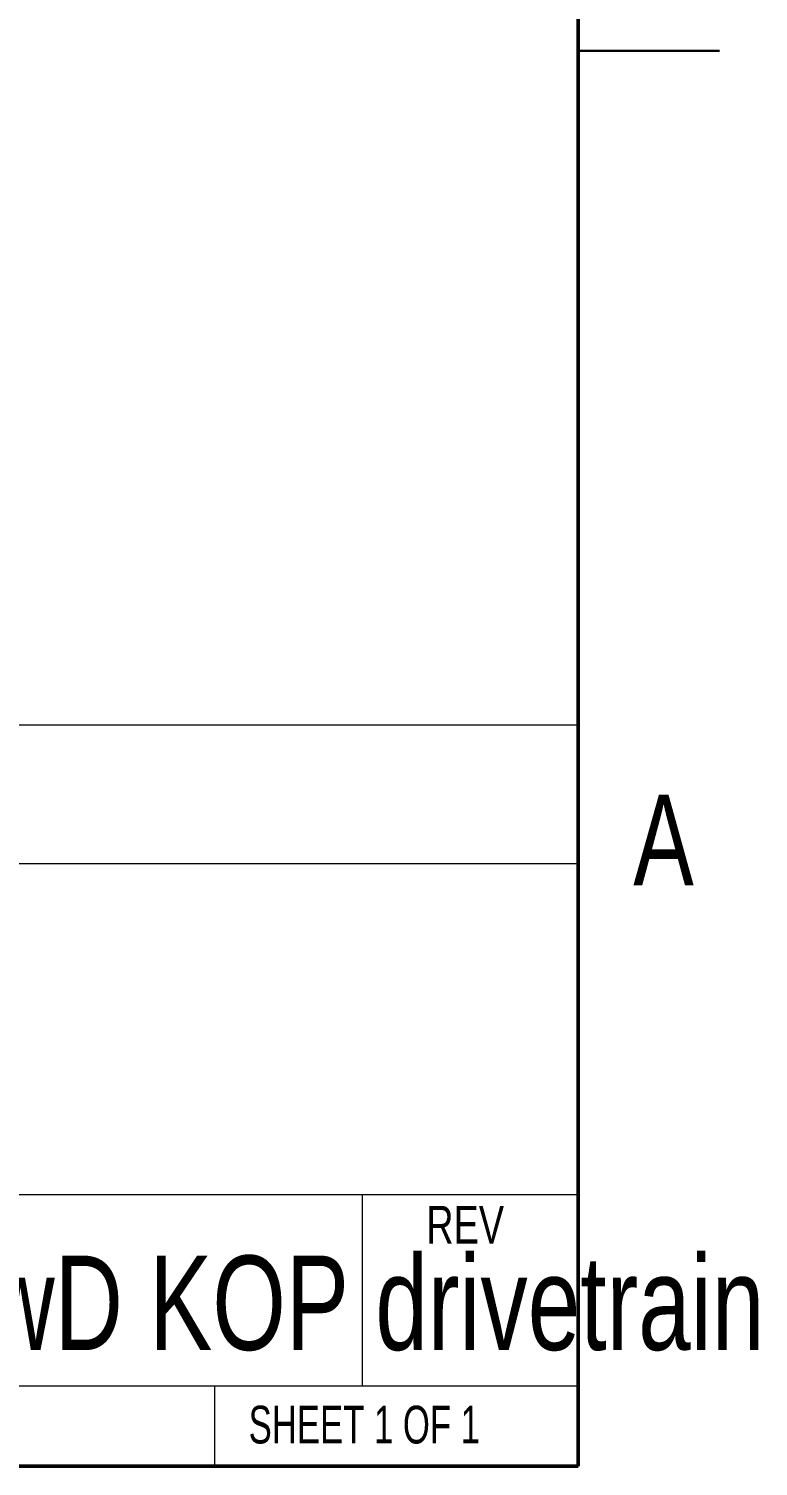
# Model space of a CAD drawing. Header units: inches. Extents: x 0 to 11, y 0 to 8.4.
# Drawn here: x 9.044 to 10.978, y 0.5 to 4.308 of the extents above; entities that cross this region are included whole.
import ezdxf

# ---------------------------------------------------------------- set-up
doc = ezdxf.new("R2010")
doc.units = ezdxf.units.IN
doc.header["$MEASUREMENT"] = 0
doc.styles.add('SLDTEXTSTYLE0', font='TXT', dxfattribs={"width": 0.75})
doc.styles.add('SLDTEXTSTYLE1', font='TXT', dxfattribs={"width": 0.6875})

msp = doc.modelspace()

# ---------------------------------------------------------------- linework, layer by layer
at = {"color": 7, "linetype": 'Continuous', "lineweight": 50}
for p, q in [((10.5, 8), (10.5, 0.5)), ((10.5, 0.5), (0.5, 0.5))]:
    msp.add_line(p, q, dxfattribs=at)
at = {"color": 7, "linetype": 'Continuous', "lineweight": 25}
for p, q in [((10.875, 4.25), (10.5, 4.25)), ((10.5, 4.25), (10.875, 4.25))]:
    msp.add_line(p, q, dxfattribs=at)
at = {"color": 7, "linetype": 'Continuous', "lineweight": 18}
for p, q in [((2.69110756, 2.46434797), (10.5, 2.46434797)), ((7.74128, 2.0971972), (10.5, 2.0971972)), ((7.74128, 1.21986307), (10.5, 1.21986307)), ((9.9280647, 1.21986307), (9.9280647, 0.71288584)), ((7.74128, 0.71288584), (10.5, 0.71288584)), ((9.53632866, 0.71288584), (9.53632866, 0.5))]:
    msp.add_line(p, q, dxfattribs=at)

# ---------------------------------------------------------------- texts
at = {"color": 7, "linetype": 'Continuous', "lineweight": 0}
for s, insert, char_height, attachment_point, style in [('A', (10.72663714, 2.27886908), 0.24, 2, 'SLDTEXTSTYLE0'), ('REV', (10.0978311, 1.18989313), 0.1, 1, 'SLDTEXTSTYLE0'), ('AM14U5 Long 6wD KOP drivetrain', (9.05688254, 1.05798897), 0.25, 2, 'SLDTEXTSTYLE0'), ('SHEET 1 OF 1', (9.62720085, 0.66035078), 0.1, 1, 'SLDTEXTSTYLE1')]:
    msp.add_mtext(s, dxfattribs=dict(at, insert=insert, char_height=char_height, attachment_point=attachment_point, style=style))

doc.saveas('drawing.dxf')
